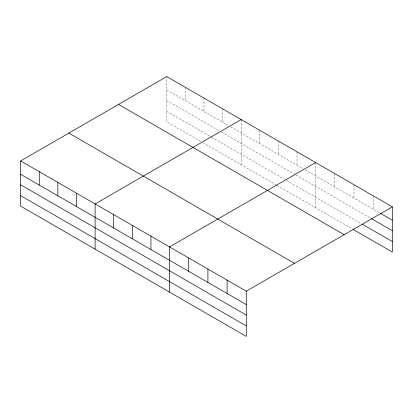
<?xml version="1.0" encoding="UTF-8"?>
<svg xmlns="http://www.w3.org/2000/svg" width="413" height="413" viewBox="0 0 413 413"><rect width="100%" height="100%" fill="white"/><g stroke="black" fill="none" stroke-linecap="round" stroke-linejoin="round"><path stroke-width="0.31" stroke-dasharray="2.06 1.55" d="M166.738 89.962L228.601 125.676M230.79 126.941L303.049 168.664M305.238 169.929L379.748 212.943M166.738 100.473L219.293 130.813M221.482 132.077L295.388 174.745M295.935 175.06L370.435 218.074M166.738 111.298L211.079 136.899M211.626 137.214L284.438 179.252M286.627 180.517L361.117 223.521M200.677 141.401L166.738 121.804L166.738 76.596M202.871 142.666L276.772 185.334M277.319 185.649L352.351 228.967M373.171 195.783L373.171 209.148M353.998 184.709L353.998 198.075M334.819 173.636L334.819 187.001M315.64 162.567L315.64 207.775M297.03 151.819L297.03 165.185M278.414 141.07L278.414 154.441M259.803 130.327L259.803 143.693M241.192 119.579L241.192 164.792M222.576 108.836L222.576 122.202M203.965 98.087L203.965 111.453M185.349 87.344L185.349 100.71"/><path stroke-width="0.62" d="M20.65 160.941L246.262 291.196L246.262 336.404L20.65 206.149L20.65 160.941L166.738 76.596L392.35 206.851L392.35 252.059L352.898 229.287M241.192 119.579L95.104 203.924L95.104 249.132M315.64 162.567L169.552 246.907L169.552 292.115M246.262 291.196L392.35 206.851M380.296 213.258L392.35 220.217M371.53 218.704L392.35 230.728M362.216 224.156L392.35 241.553M118.531 104.427L344.143 234.687M68.857 133.105L294.469 263.36M20.65 174.307L246.262 304.562M20.65 184.812L246.262 315.067M20.65 195.638L246.262 325.898M227.088 280.122L227.088 293.488M207.909 269.049L207.909 282.42M188.731 257.98L188.731 271.346M150.941 236.164L150.941 249.529M132.33 225.415L132.33 238.781M113.714 214.667L113.714 228.038M76.488 193.176L76.488 206.546M57.877 182.432L57.877 195.798M39.261 171.684L39.261 185.05"/></g></svg>
